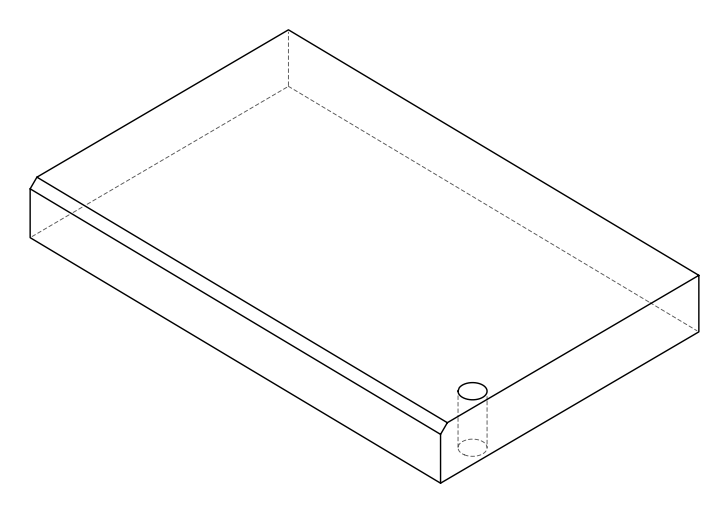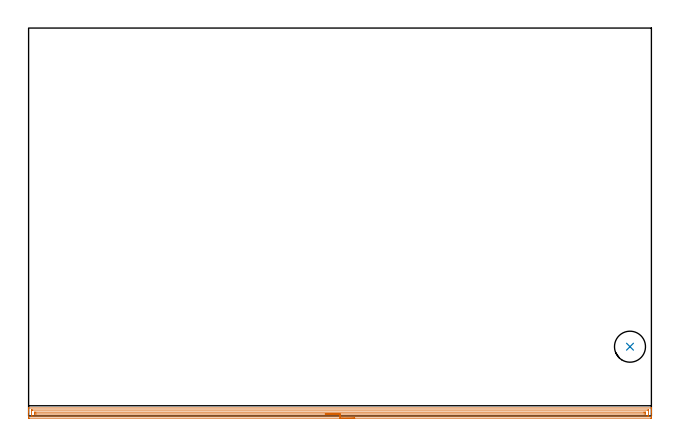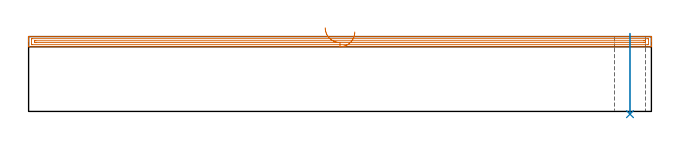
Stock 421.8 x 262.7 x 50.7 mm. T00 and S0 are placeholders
(PLAN: 2 operations, 1 tool changes, 10.5 min)
(1 AREA_MILL | FG_CHAMFER_SURFACE | UGT0205_001 | 10.31 min | 10040 mm3)
(2 INDEXABLE_INSERT_DRILL_THROUGH_HOLE_FROM_SOLID | STEP1HOLE | NXT0302_013 | 0.22 min | 17536 mm3)
(TOOL UGT0205_001 | Chamfer Mill 20 x 3 x 45 deg. | D20 FL50 Z2)
(TOOL NXT0302_013 | Index. Insert Drill 21mm [880-D2100L25-05] | D21 PA176 FL105 Z2)
(OP 1 AREA_MILL)
G17 G21 G94 G90
T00 M6
G54
G17 G0 G90 X220.9 Y-1.5 S1061 M3
G43 Z60.7 H0
Z53.8
G94 G1 X220.862 Z52.928 F250.
X220.748 Z52.064
X220.559 Z51.212
X220.297 Z50.38
X219.963 Z49.574
X219.56 Z48.8
X219.092 Z48.064
X218.56 Z47.372
X217.971 Z46.729
X217.328 Z46.14
X216.636 Z45.608
X215.9 Z45.14
X215.126 Z44.737
X214.32 Z44.403
X213.488 Z44.141
X212.637 Z43.952
X211.772 Z43.838
X210.9 Z43.8
X0.612
X0.226 Y-1.497 Z43.801
X0.01 Y-1.492 Z43.805
X0. Y-1.118 Z44.179
Y2.388 Z47.682
Y2.939 Z48.236
Y3.265 Z48.561
Y3.816 Z49.112
Y4.141 Z49.436
Y4.792 Z50.092
Y5.116 Z50.415
X0.002 Y5.26 Z50.552
X0.01 Y5.398 Z50.688
X0.166 Y5.4 Z50.7
X421.634
X421.79 Y5.398 Z50.688
X421.798 Y5.26 Z50.552
X421.8 Y5.116 Z50.416
Y4.792 Z50.091
Y4.141 Z49.436
Y2.939 Z48.236
Y2.388 Z47.682
Y-0.842 Z44.454
X421.797 Y-1.118 Z44.179
X421.79 Y-1.492 Z43.805
X421.574 Y-1.497 Z43.801
X421.188 Y-1.5 Z43.8
X210.9
Y-0.086 Z45.214
X2.398 Y-0.085 Z45.215
X2.239
X2.048 Y-0.08 Z45.22
X2.01 Y-0.078 Z45.222
X2.005 Y-0.051 Z45.249
X2.002 Y-0.021 Z45.279
X2. Y0.149 Z45.449
X2.001 Y3.786 Z49.086
X2.004 Y3.89 Z49.19
X2.01 Y3.958 Z49.258
X2.016 Y3.979 Z49.279
X2.032 Y3.981 Z49.281
X2.398 Y3.985 Z49.285
X2.557 Y3.986 Z49.286
X419.402 Y3.985 Z49.285
X419.561
X419.752 Y3.98 Z49.28
X419.79 Y3.978 Z49.278
X419.795 Y3.951 Z49.251
X419.798 Y3.921 Z49.221
X419.8 Y3.751 Z49.051
X419.799 Y0.114 Z45.414
X419.796 Y0.01 Z45.31
X419.79 Y-0.058 Z45.242
X419.784 Y-0.08 Z45.22
X419.768 Y-0.081 Z45.219
X419.402 Y-0.085 Z45.215
X419.243 Y-0.086 Z45.214
X210.9
Y1.328 Z46.628
X5.077
X4.37 Y1.33 Z46.63
X4.184 Y1.333 Z46.633
X4.01 Y1.338 Z46.638
X4.004 Y1.512 Z46.812
X4.001 Y1.692 Z46.992
X4.005 Y2.388 Z47.688
X4.007 Y2.562 Z47.862
X4.184 Y2.565 Z47.865
X4.891 Y2.571 Z47.871
X416.723
X417.43 Y2.57 Z47.87
X417.616 Y2.567 Z47.867
X417.79 Y2.562 Z47.862
X417.796 Y2.388 Z47.688
X417.799 Y2.208 Z47.508
X417.795 Y1.512 Z46.812
X417.793 Y1.338 Z46.638
X417.616 Y1.335 Z46.635
X416.909 Y1.329 Z46.629
X210.9 Y1.328 Z46.628
X210.028 Z46.667
X209.164 Z46.78
X208.312 Z46.969
X207.48 Z47.232
X206.674 Z47.565
X205.9 Z47.968
X205.164 Z48.437
X204.472 Z48.968
X203.829 Z49.557
X203.24 Z50.201
X202.708 Z50.893
X202.24 Z51.628
X201.837 Z52.402
X201.503 Z53.208
X201.241 Z54.04
X201.052 Z54.892
X200.938 Z55.757
X200.9 Z56.628
G0 Z60.7
M5
M2
(OP 2 INDEXABLE_INSERT_DRILL_THROUGH_HOLE_FROM_SOLID)
G17 G21 G94 G90
T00 M6
G54
G17 G0 G90 X407.3 Y46.9 S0 M3
G43 Z60.7 H1
G94 G81 G98 Z-1.867 F250. R52.7
G80
M5
M2
